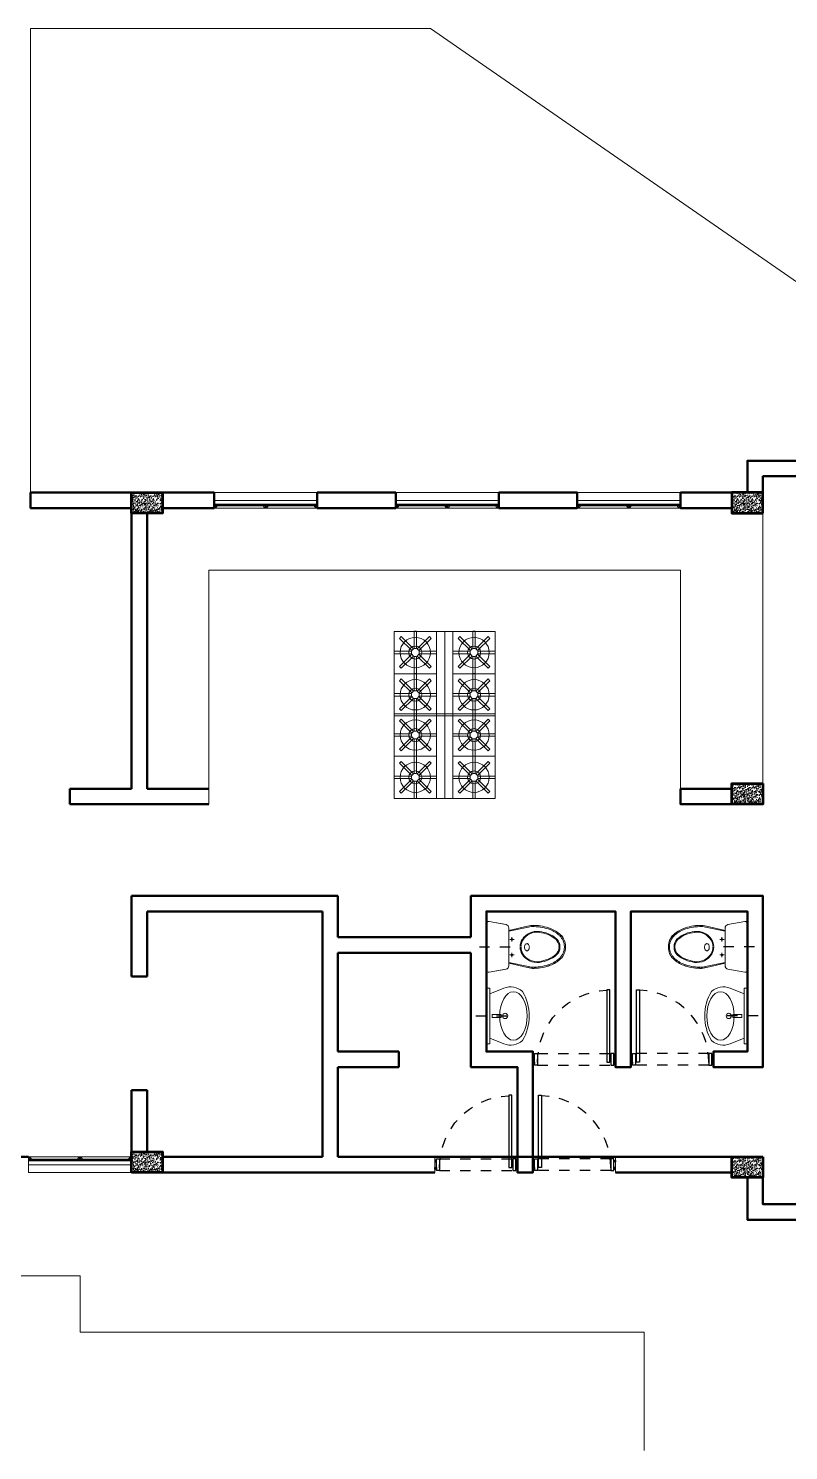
# Model space of a CAD drawing. Header units: millimetres. Extents: x 216 to 447, y 57 to 97.
# Drawn here: x 253.14 to 260.51, y 83.25 to 97.04 of the extents above; entities that cross this region are included whole.
import ezdxf

# ---------------------------------------------------------------- set-up
doc = ezdxf.new("R2010")
doc.units = ezdxf.units.MM
doc.header["$LTSCALE"] = 0.5
doc.linetypes.add('HIDDEN', pattern=[0.375, 0.25, -0.125])
doc.linetypes.add('HIDDEN2', pattern=[0.1875, 0.125, -0.0625])
for name, color, linetype, lineweight in [('A-COLS-ACHU', 47, 'Continuous', 0), ('A-ECON-COLS', 2, 'Continuous', 53), ('A-HID-APAR', 46, 'Continuous', 13), ('A-MUEB', 48, 'Continuous', 18), ('A-MUEB-FIJO', 44, 'Continuous', 15), ('A-MURO', 5, 'Continuous', 50), ('A-PLAN-ACHU1', 105, 'Continuous', 9), ('A-PLAN-ACHU2', 146, 'Continuous', 0), ('A-VENT', 1, 'Continuous', 15), ('GUIAS', 1, 'Continuous', 9)]:
    doc.layers.add(name, color=color, linetype=linetype, lineweight=lineweight)
for name, color, linetype in [('X-ACHU', 8, 'Continuous'), ('X-PROY', 8, 'HIDDEN2'), ('X-PUERTAS', 3, 'Continuous')]:
    doc.layers.add(name, color=color, linetype=linetype)

# ---------------------------------------------------------------- blocks, each defined once
blk = doc.blocks.new('ALN-177', base_point=(0.559, 0.54))
at = {"layer": 'A-PLAN-ACHU1'}
for p, q in [((0.534, 0.551), (0.532, 0.553)), ((0.534, 0.552), (0.532, 0.553)), ((0.536, 0.553), (0.534, 0.552)), ((0.536, 0.548), (0.536, 0.553)), ((0.534, 0.551), (0.532, 0.548)), ((0.534, 0.549), (0.532, 0.548)), ((0.536, 0.548), (0.534, 0.549))]:
    blk.add_line(p, q, dxfattribs=at)
at = {"layer": 'A-VENT'}
blk.add_lwpolyline([(0.556, 0.54), (0.559, 0.54), (0.559, 0.542), (0.538, 0.555), (0.536, 0.555), (0.534, 0.554), (0.534, 0.552), (0.536, 0.554), (0.536, 0.548), (0.534, 0.549), (0.534, 0.548), (0.536, 0.547), (0.536, 0.542), (0.533, 0.539), (0.529, 0.539), (0.529, 0.539), (0.53, 0.538), (0.534, 0.538), (0.538, 0.541), (0.538, 0.554), (0.556, 0.542), (0.554, 0.542), (0.554, 0.539, 1), (0.557, 0.539)], format="xyb", close=True, dxfattribs=at)
blk = doc.blocks.new('ALN-292')
at = {"layer": 'A-VENT'}
blk.add_lwpolyline([(0, 0.024), (0, 0), (0.004, 0), (0.004, 0.002), (0.001, 0.001), (0.001, 0.008), (0.004, 0.007), (0.004, 0.008), (0.001, 0.009), (0.001, 0.018), (0.007, 0.018), (0.007, 0.015), (0.01, 0.015), (0.009, 0.017), (0.008, 0.017), (0.008, 0.018), (0.036, 0.018), (0.036, 0.017), (0.036, 0.017), (0.035, 0.015), (0.038, 0.015), (0.038, 0.024), (0.038, 0.033), (0.035, 0.033), (0.036, 0.031), (0.036, 0.031), (0.036, 0.03), (0.008, 0.03), (0.008, 0.031), (0.009, 0.031), (0.01, 0.033), (0.007, 0.033), (0.007, 0.03), (0.001, 0.03), (0.001, 0.039), (0.004, 0.04), (0.004, 0.041), (0.001, 0.04), (0.001, 0.047), (0.004, 0.046), (0.004, 0.048), (0, 0.048)], close=True, dxfattribs=at)
for points in [[(0.009, 0.027, 0.352285), (0.006, 0.024, 0.352285), (0.009, 0.021), (0.009, 0.019), (0.001, 0.019), (0.001, 0.024), (0.001, 0.029), (0.009, 0.029)], [(0.008, 0.024, 1), (0.012, 0.024, 1)], [(0.027, 0.027, 0.352285), (0.025, 0.024, 0.352285), (0.027, 0.021), (0.027, 0.019), (0.011, 0.019), (0.011, 0.021, 0.352285), (0.013, 0.024, 0.352285), (0.011, 0.027), (0.011, 0.029), (0.027, 0.029)], [(0.026, 0.024, 1), (0.03, 0.024, 1)], [(0.029, 0.021, 0.352285), (0.031, 0.024, 0.352285), (0.029, 0.027), (0.029, 0.029), (0.036, 0.029), (0.036, 0.024), (0.036, 0.019), (0.029, 0.019)]]:
    blk.add_lwpolyline(points, format="xyb", close=True, dxfattribs=at)
blk = doc.blocks.new('V-1_PL_BLQ4')
blk.add_line((0, 0.075), (1, 0.075))
at = {"layer": 'A-PLAN-ACHU1'}
for points in [[(0.491, 0.118), (0.014, 0.118), (0.014, 0.124), (0.491, 0.124)], [(0.509, 0.118), (0.986, 0.118), (0.986, 0.124), (0.509, 0.124)]]:
    blk.add_lwpolyline(points, close=True, dxfattribs=at)
for points in [[(0.028, 0.114), (0.024, 0.114), (0.025, 0.116), (0.024, 0.118), (0.026, 0.116), (0.028, 0.118), (0.027, 0.116), (0.028, 0.114)], [(0.483, 0.114), (0.479, 0.114), (0.48, 0.116), (0.479, 0.118), (0.481, 0.116), (0.483, 0.118), (0.482, 0.116), (0.483, 0.114)], [(0.517, 0.114), (0.521, 0.114), (0.52, 0.116), (0.521, 0.118), (0.519, 0.116), (0.517, 0.118), (0.518, 0.116), (0.517, 0.114)], [(0.972, 0.114), (0.976, 0.114), (0.975, 0.116), (0.976, 0.118), (0.974, 0.116), (0.972, 0.118), (0.973, 0.116), (0.972, 0.114)]]:
    blk.add_lwpolyline(points, dxfattribs=at)
at = {"layer": 'A-PLAN-ACHU2'}
for points in [[(0.491, 0.121), (0.014, 0.121)], [(0.031, 0.129), (0.476, 0.129)], [(0.476, 0.116), (0.031, 0.116)], [(0.031, 0.112), (0.476, 0.112)], [(0.509, 0.121), (0.986, 0.121)], [(0.969, 0.129), (0.524, 0.129)], [(0.524, 0.116), (0.969, 0.116)], [(0.969, 0.112), (0.524, 0.112)]]:
    blk.add_lwpolyline(points, dxfattribs=at)
at = {"layer": 'A-VENT'}
blk.add_lwpolyline([(1, 0.15), (1, 0), (0, 0), (0, 0.15)], close=True, dxfattribs=at)
for points in [[(0.008, 0.121, 3.732051), (0.008, 0.123), (0.007, 0.124), (0.007, 0.126), (0.012, 0.126), (0.012, 0.137), (0.007, 0.137), (0.007, 0.138), (0.008, 0.139, 3.732051), (0.008, 0.141), (0.007, 0.142), (0.007, 0.144), (0.012, 0.144), (0.012, 0.149), (0.002, 0.149), (0.002, 0.146), (0, 0.148), (0, 0.15), (0.016, 0.15), (0.016, 0.147), (0.015, 0.148), (0.015, 0.149), (0.013, 0.149), (0.013, 0.114), (0.022, 0.114), (0.023, 0.116), (0.024, 0.116), (0.023, 0.114), (0.03, 0.114), (0.029, 0.116), (0.031, 0.116), (0.031, 0.112), (0, 0.112), (0, 0.114), (0.002, 0.116), (0.002, 0.114), (0.012, 0.114), (0.012, 0.119), (0.007, 0.119), (0.007, 0.12)], [(0.992, 0.121, -3.732051), (0.992, 0.123), (0.993, 0.124), (0.993, 0.126), (0.988, 0.126), (0.988, 0.137), (0.993, 0.137), (0.993, 0.138), (0.992, 0.139, -3.732051), (0.992, 0.141), (0.993, 0.142), (0.993, 0.144), (0.988, 0.144), (0.988, 0.149), (0.998, 0.149), (0.998, 0.146), (1, 0.148), (1, 0.15), (0.984, 0.15), (0.984, 0.147), (0.985, 0.148), (0.985, 0.149), (0.987, 0.149), (0.987, 0.114), (0.978, 0.114), (0.977, 0.116), (0.976, 0.116), (0.977, 0.114), (0.97, 0.114), (0.971, 0.116), (0.969, 0.116), (0.969, 0.112), (1, 0.112), (1, 0.114), (0.998, 0.116), (0.998, 0.114), (0.988, 0.114), (0.988, 0.119), (0.993, 0.119), (0.993, 0.12)]]:
    blk.add_lwpolyline(points, format="xyb", close=True, dxfattribs=at)
at = {"layer": 'A-VENT', "xscale": -1, "rotation": 270}
for p in [(0.016, 0.15), (0.509, 0.15)]:
    blk.add_blockref('ALN-177', p, dxfattribs=at)
at = {"layer": 'A-VENT'}
for name, p, rotation in [('ALN-177', (0.491, 0.15), 90), ('ALN-292', (0.524, 0.112), 90), ('ALN-177', (0.984, 0.15), 90.00000000000001)]:
    blk.add_blockref(name, p, dxfattribs=dict(at, rotation=rotation))
blk = doc.blocks.new('*U776')
at = {"color": 250, "linetype": 'HIDDEN', "ltscale": 0.2}
for p, q in [((0.99, 0), (0.06, 0)), ((0.99, -0.15), (0.06, -0.15))]:
    blk.add_line(p, q, dxfattribs=at)
for points in [[(0.11, -0.11), (0.07, -0.11), (0.07, 0.809), (0.11, 0.809)], [(0.02, 0), (0.06, 0), (0.06, -0.15), (0.02, -0.15)], [(1.03, 0), (0.99, 0), (0.99, -0.15), (1.03, -0.15)], [(0.02, -0.02), (0, -0.02), (0, -0.04), (0.02, -0.04)], [(0.02, -0.13), (0, -0.13), (0, -0.11), (0.02, -0.11)], [(1.03, -0.02), (1.05, -0.02), (1.05, -0.04), (1.03, -0.04)], [(1.03, -0.13), (1.05, -0.13), (1.05, -0.11), (1.03, -0.11)]]:
    blk.add_lwpolyline(points, close=True)
blk.add_arc((0.079, -0.108), 0.911, 359.4783, 87.8865, dxfattribs=at)
blk = doc.blocks.new('Baño03')
at = {"layer": 'X-ACHU', "extrusion": (0.008922, 4.96546e-08, 0.99996)}
h = blk.add_hatch(dxfattribs=at)
h.set_pattern_fill('ANGLE', color=256, scale=1.038037, angle=-179.9995)
h.set_pattern_definition([(180, (1.7, -1.1076), (6e-05, -7.251), [5.2732, -1.9775]), (270, (1.7, -1.1076), (7.251, 6e-05), [5.2732, -1.9775])])
edge = h.paths.add_edge_path()
edge.add_arc((1.188, -1.006), 0.3, -133.2841, -111.2563, ccw=False)
edge.add_arc((1.089, -1.111), 0.156, -179.9995, -133.2841, ccw=False)
edge.add_line((0.933, -1.111), (0.933, -1.104))
edge.add_arc((1.089, -1.104), 0.156, -226.715, -179.9995, ccw=False)
edge.add_arc((1.188, -1.209), 0.3, 111.2572, 133.285, ccw=False)
edge.add_arc((1.24, -1.344), 0.444, 90.4005, 111.2572, ccw=False)
edge.add_arc((1.237, -1.183), 0.284, 76.7031, 90.0005, ccw=False)
edge.add_line((1.302, -0.907), (1.483, -0.95))
edge.add_line((1.483, -0.95), (1.483, -0.925))
edge.add_arc((1.517, -0.925), 0.0336, -259.5304, -179.9995, ccw=False)
edge.add_line((1.51, -0.892), (1.674, -0.862))
edge.add_arc((1.678, -0.883), 0.0217, 0.0005, 100.4696, ccw=False)
edge.add_line((1.7, -0.883), (1.7, -1.332))
edge.add_arc((1.678, -1.332), 0.0217, -100.4687, 0.0005, ccw=False)
edge.add_line((1.674, -1.354), (1.51, -1.323))
edge.add_arc((1.517, -1.29), 0.0336, -179.9995, -100.4687, ccw=False)
edge.add_line((1.483, -1.29), (1.483, -1.265))
edge.add_line((1.483, -1.265), (1.302, -1.308))
edge.add_arc((1.237, -1.032), 0.284, -89.9995, -76.7021, ccw=False)
edge.add_arc((1.24, -0.871), 0.444, -111.2563, -90.3996, ccw=False)
at = {"extrusion": (0.008922, 4.96546e-08, 0.99996)}
for p, q in [((1.292, -0.917, 0.002), (1.483, -0.956, 0)), ((1.483, -0.95, 0), (1.302, -0.907, 0.002)), ((1.483, -1.29, 0), (1.483, -0.925, 0)), ((1.511, -0.892, 0), (1.674, -0.862, -0.001)), ((1.7, -1.332, -0.002), (1.7, -0.883, -0.002)), ((1.432, -1.035, 0.001), (1.474, -1.035, 0)), ((1.453, -1.014, 0.001), (1.453, -1.056, 0.001)), ((1.432, -1.186, 0.001), (1.474, -1.186, 0)), ((1.453, -1.165, 0.001), (1.453, -1.207, 0.001)), ((1.292, -1.299, 0.002), (1.483, -1.259, 0)), ((1.483, -1.265, 0), (1.302, -1.308, 0.002)), ((1.511, -1.323, 0), (1.674, -1.354, -0.001))]:
    blk.add_line(p, q, dxfattribs=at)
at = {"extrusion": (0.008922, 4.96546e-08, 0.99996), "elevation": 0.014}
for points in [[(1.079, -1.286, -0.096411), (0.982, -1.224, -0.206705), (0.933, -1.111), (0.933, -1.104, -0.206705), (0.982, -0.991, -0.096411), (1.079, -0.93, -0.091257), (1.237, -0.899, -0.058086), (1.302, -0.907), (1.483, -0.95), (1.483, -0.925, -0.361654), (1.51, -0.892), (1.674, -0.862, -0.468802), (1.7, -0.883), (1.7, -1.332, -0.468802), (1.674, -1.354), (1.51, -1.323, -0.361654), (1.483, -1.29), (1.483, -1.265), (1.302, -1.308, -0.058086), (1.237, -1.316, -0.091257)], [(1.33, -1.111, 0.066901), (1.329, -1.097, 0.079364), (1.324, -1.086, 0.107144), (1.315, -1.078, 0.140884), (1.307, -1.076, 0.140884), (1.299, -1.078, 0.107144), (1.291, -1.086, 0.079364), (1.286, -1.097, 0.066901), (1.284, -1.111, 0.066901), (1.286, -1.125, 0.079364), (1.291, -1.136, 0.107144), (1.299, -1.144, 0.140884), (1.307, -1.146, 0.140884), (1.315, -1.144, 0.107144), (1.324, -1.136, 0.079364), (1.329, -1.125, 0.066901)], [(1.299, -1.144, -0.107144), (1.291, -1.136, -0.079364), (1.286, -1.125, -0.066901), (1.284, -1.111, -0.066901), (1.286, -1.097, -0.079364), (1.291, -1.086, -0.107144), (1.299, -1.078, -0.140884), (1.307, -1.076, -0.140884), (1.315, -1.078, -0.107144), (1.324, -1.086, -0.079364), (1.329, -1.097, -0.066901), (1.33, -1.111, -0.066901), (1.329, -1.125, -0.079364), (1.324, -1.136, -0.107144), (1.315, -1.144, -0.140884), (1.307, -1.146, -0.140884)], [(1.445, -1.035, -1), (1.46, -1.035, -1)], [(1.445, -1.186, -1), (1.46, -1.186, -1)]]:
    blk.add_lwpolyline(points, format="xyb", close=True, dxfattribs=at)
for points in [[(0.933, -1.111), (0.933, -1.104)], [(0.945, -1.111), (0.945, -1.104)], [(0.988, -1.111), (0.988, -1.104)], [(0.997, -1.111), (0.997, -1.104)]]:
    blk.add_lwpolyline(points, dxfattribs=at)
at = {"elevation": -0.002}
blk.add_lwpolyline([(1.667, -1.562), (1.667, -1.993), (1.531, -2.046, -0.303937), (1.351, -2.014, -0.146239), (1.287, -1.777, -0.146239), (1.351, -1.541, -0.303937), (1.531, -1.509)], format="xyb", close=True, dxfattribs=at)
for points in [[(1.7, -2.048), (1.7, -1.507), (1.667, -1.507), (1.667, -2.048)], [(1.645, -1.792), (1.645, -1.762), (1.559, -1.762), (1.559, -1.792)]]:
    blk.add_lwpolyline(points, close=True, dxfattribs=at)
at = {"extrusion": (0.008922, 4.96546e-08, 0.99996)}
for centre in [(1.453, -1.035, 0.014), (1.453, -1.186, 0.014)]:
    blk.add_circle(centre, 0.0077, dxfattribs=at)
blk.add_circle((1.519, -1.777, -0.002), 0.0254)
for centre, radius, start, end in [((1.188, -1.209, 0.014), 0.3, 111.2572, 133.285), ((1.188, -1.209, 0.014), 0.289, 111.2572, 133.285), ((1.24, -1.344, 0.014), 0.444, 90.4005, 111.2572), ((1.24, -1.344, 0.014), 0.433, 90.4111, 111.2572), ((1.24, -1.344, 0.014), 0.39, 97.8364, 111.2572), ((1.21, -1.125, 0.014), 0.168, 31.0321, 97.8364), ((1.21, -1.125, 0.014), 0.16, 31.0321, 97.8364), ((1.237, -1.183, 0.014), 0.284, 76.7031, 90.0005), ((1.237, -1.183, 0.014), 0.273, 78.296, 90.0005), ((1.517, -0.925, 0.014), 0.0336, 100.4696, 180.0005), ((1.678, -0.883, 0.014), 0.0217, 0.0005, 100.4696), ((1.089, -1.104, 0.014), 0.156, 133.285, 180.0005), ((1.089, -1.104, 0.014), 0.144, 133.285, 180.0005), ((1.089, -1.104, 0.014), 0.101, 133.285, 180.0005), ((1.089, -1.104, 0.014), 0.0924, 133.285, 180.0005), ((1.188, -1.209, 0.014), 0.245, 111.2572, 133.285), ((1.188, -1.209, 0.014), 0.237, 111.2572, 133.285), ((1.24, -1.344, 0.014), 0.381, 97.8364, 111.2572), ((1.244, -1.104, 0.014), 0.12, 0.0005, 31.0325), ((1.244, -1.104, 0.014), 0.129, 0.0005, 31.0325), ((1.089, -1.111, 0.014), 0.156, 180.0005, 226.7159), ((1.089, -1.111, 0.014), 0.144, 180.0005, 226.7159), ((1.188, -1.006, 0.014), 0.3, 226.7159, 248.7437), ((1.089, -1.111, 0.014), 0.101, 180.0005, 226.7159), ((1.188, -1.006, 0.014), 0.289, 226.7159, 248.7437), ((1.089, -1.111, 0.014), 0.0924, 180.0005, 226.7159), ((1.188, -1.006, 0.014), 0.245, 226.7159, 248.7437), ((1.188, -1.006, 0.014), 0.237, 226.7159, 248.7437), ((1.24, -0.871, 0.014), 0.39, 248.7437, 262.1645), ((1.24, -0.871, 0.014), 0.381, 248.7437, 262.1645), ((1.21, -1.091, 0.014), 0.168, 262.1645, 328.9688), ((1.21, -1.091, 0.014), 0.16, 262.1645, 328.9688), ((1.244, -1.111, 0.014), 0.12, 328.9685, 0.0005), ((1.244, -1.111, 0.014), 0.129, 328.9685, 0.0005), ((1.24, -0.871, 0.014), 0.444, 248.7437, 269.6004), ((1.24, -0.871, 0.014), 0.433, 248.7437, 269.5898), ((1.237, -1.032, 0.014), 0.273, 270.0005, 281.7049), ((1.237, -1.032, 0.014), 0.284, 270.0005, 283.2979), ((1.517, -1.29, 0.014), 0.0336, 180.0005, 259.5313), ((1.678, -1.332, 0.014), 0.0217, 259.5313, 0.0005)]:
    blk.add_arc(centre, radius, start, end, dxfattribs=at)
at = {"extrusion": (0, 0, -1)}
blk.add_ellipse((1.439, -1.777, -0.002), major_axis=(0, -0.235), ratio=0.566085, dxfattribs=at)
at = {"layer": 'X-PROY', "ltscale": 0.1, "extrusion": (0.008922, 4.96546e-08, 0.99996)}
blk.add_line((1.769, -1.108, -0.002), (1.435, -1.108, 0.001), dxfattribs=at)
at = {"layer": 'X-PROY', "elevation": -0.002}
blk.add_lwpolyline([(1.803, -1.777), (1.417, -1.777)], dxfattribs=at)
blk = doc.blocks.new('*U790')
blk.add_lwpolyline([(-0.012, 0.084), (-0.012, -0.084), (0.012, -0.084), (0.012, 0.084)], close=True)
blk = doc.blocks.new('*U791')
at = {"color": 0, "linetype": 'ByBlock', "lineweight": -2, "transparency": 16777216}
for p, rotation in [((-53.455, -172.865), 44.99999999999804), ((-53.284, -172.865), 314.9999999999862), ((-53.491, -172.951), 89.99999999999608), ((-53.455, -173.036), 134.9999999999941), ((-53.369, -173.072), 180), ((-53.284, -173.036), 224.9999999999902), ((-53.248, -172.951), 269.9999999999882)]:
    blk.add_blockref('*U790', p, dxfattribs=dict(at, rotation=rotation))
blk.add_blockref('*U790', (-53.369, -172.83), dxfattribs=at)
blk = doc.blocks.new('*U792')
blk.add_lwpolyline([(-0.012, 0.084), (-0.012, -0.084), (0.012, -0.084), (0.012, 0.084)], close=True)
blk = doc.blocks.new('*U793')
at = {"color": 0, "linetype": 'ByBlock', "lineweight": -2, "transparency": 16777216}
for p, rotation in [((-53.455, -172.865), 44.99999999999804), ((-53.284, -172.865), 314.9999999999862), ((-53.491, -172.951), 89.99999999999608), ((-53.455, -173.036), 134.9999999999941), ((-53.369, -173.072), 180), ((-53.284, -173.036), 224.9999999999902), ((-53.248, -172.951), 269.9999999999882)]:
    blk.add_blockref('*U792', p, dxfattribs=dict(at, rotation=rotation))
blk.add_blockref('*U792', (-53.369, -172.83), dxfattribs=at)
blk = doc.blocks.new('Fogones01')
blk.add_line((0.395, 0), (-0.405, 0))
for points in [[(-0.41, -0.08), (-0.41, 0), (0.41, 0), (0.41, -0.08)], [(-0.41, -0.08), (0, -0.08), (0, -0.49), (-0.41, -0.49)], [(0, -0.08), (0.41, -0.08), (0.41, -0.49), (0, -0.49)]]:
    blk.add_lwpolyline(points, close=True)
for centre, radius in [((-0.205, -0.285), 0.147), ((-0.205, -0.285), 0.063), ((0.205, -0.285), 0.147), ((0.205, -0.285), 0.063)]:
    blk.add_circle(centre, radius)
for name, p in [('*U791', (53.164, 172.666)), ('*U793', (53.574, 172.666))]:
    blk.add_blockref(name, p)

msp = doc.modelspace()

# ---------------------------------------------------------------- hatches: boundary and pattern name
at = {"layer": 'A-COLS-ACHU'}
h = msp.add_hatch(dxfattribs=at)
h.set_pattern_fill('CONCRETE', color=256, scale=0.1, angle=135, style=0, pattern_type=2)
h.set_pattern_definition([(180, (267.55323, 90.87954), (-0.070711, -0.070711), [0.014142, -0.028285, 0.007071, -0.042426, 0.014142, -0.03535536]), (270, (267.503734, 90.921965), (0.070711, -0.070711), [0.0141421, -0.021213, 0.007071, -0.035355, 0.0141421, -0.04949816]), (198.43495, (267.574445, 90.87954), (-0.07071068, -0.07071068), [0.01118, -0.04472, 0.01118, -0.0447234]), (251.56505, (267.574445, 90.87954), (-0.07071068, -0.07071068), [0.01118, -0.04472, 0.01118, -0.0447234]), (135, (267.56737, 90.87247), (-0.0707107, -0.0707107), [0.005, -0.04, 0.01, -0.04, 0.005]), (135, (267.55677, 90.86186), (-0.0707107, -0.0707107), [-0.015, 0.01, -0.04, 0, -0.035, 0]), (135, (267.55323, 90.85833), (-0.0707107, -0.0707107), [-0.04, 0, -0.03, 0.01, -0.02, 0]), (135, (267.54263, 90.84772), (-0.0707107, -0.0707107), [-0.02, 0, -0.025, 0.01, -0.045, 0]), (135, (267.53202, 90.83711), (-0.0707107, -0.0707107), [-0.02, 0.01, -0.04, 0.01, -0.02, 0]), (135, (267.51434, 90.81943), (-0.0707107, -0.0707107), [-0.015, 0.01, -0.02, 0, -0.055, 0]), (135, (267.51081, 90.8159), (-0.0707107, -0.0707107), [-0.02, 0, -0.06, 0.01, -0.01, 0]), (225, (267.55677, 90.86893), (0.0707107, -0.0707107), [-0.03, 0, -0.03, 0, -0.04, 0]), (225, (267.56384, 90.89014), (0.0707107, -0.0707107), [-0.015, 0.01, -0.04, 0, -0.035, 0]), (225, (267.55677, 90.89722), (0.0707107, -0.0707107), [-0.04, 0, -0.035, 0.01, -0.015, 0]), (225, (267.51788, 90.93611), (0.0707107, -0.0707107), [-0.02, 0.01, -0.05, 0.01, -0.01, 0]), (225, (267.5603, 90.87954), (0.0707107, -0.0707107), [-0.03, 0, -0.035, 0, -0.035, 0]), (225, (267.55323, 90.88661), (0.0707107, -0.0707107), [-0.025, 0, -0.055, 0, -0.02, 0]), (225, (267.54263, 90.89014), (0.0707107, -0.0707107), [-0.05, 0, -0.015, 0, -0.035, 0]), (225, (267.54616, 90.90075), (0.0707107, -0.0707107), [-0.045, 0, -0.02, 0, -0.025, 0]), (225, (267.52848, 90.89722), (0.0707107, -0.0707107), [-0.04, 0, -0.015, 0, -0.04, 0]), (225, (267.52141, 90.89722), (0.0707107, -0.0707107), [-0.045, 0, -0.02, 0, -0.035, 0]), (225, (267.53555, 90.91843), (0.0707107, -0.0707107), [-0.06, 0, -0.025, 0, -0.015, 0]), (225, (267.52141, 90.91136), (0.0707107, -0.0707107), [-0.02, 0, -0.04, 0, -0.04, 0]), (225, (267.52141, 90.91843), (0.0707107, -0.0707107), [-0.045, 0, -0.025, 0, -0.03, 0]), (225, (267.52141, 90.9255), (0.0707107, -0.0707107), [-0.04, 0, -0.03, 0, -0.03, 0]), (225, (267.51081, 90.92904), (0.0707107, -0.0707107), [-0.03, 0, -0.03, 0, -0.04, 0]), (225, (267.5002, 90.93257), (0.0707107, -0.0707107), [-0.04, 0, -0.02, 0, -0.04, 0]), (225, (267.49313, 90.93257), (0.0707107, -0.0707107), [-0.015, 0, -0.06, 0, -0.025, 0])])
h.paths.add_polyline_path([(254.139, 92.336), (254.139, 92.536), (254.439, 92.536), (254.439, 92.336)])
h = msp.add_hatch(dxfattribs=at)
h.set_pattern_fill('CONCRETE', color=256, scale=0.1, angle=135, style=0, pattern_type=2)
h.set_pattern_definition([(180, (267.70323, 90.87954), (-0.070711, -0.070711), [0.014142, -0.028285, 0.007071, -0.042426, 0.014142, -0.03535536]), (270, (267.653734, 90.921965), (0.070711, -0.070711), [0.0141421, -0.021213, 0.007071, -0.035355, 0.0141421, -0.04949816]), (198.43495, (267.724445, 90.87954), (-0.07071068, -0.07071068), [0.01118, -0.04472, 0.01118, -0.0447234]), (251.56505, (267.724445, 90.87954), (-0.07071068, -0.07071068), [0.01118, -0.04472, 0.01118, -0.0447234]), (135, (267.71737, 90.87247), (-0.0707107, -0.0707107), [0.005, -0.04, 0.01, -0.04, 0.005]), (135, (267.70677, 90.86186), (-0.0707107, -0.0707107), [-0.015, 0.01, -0.04, 0, -0.035, 0]), (135, (267.70323, 90.85833), (-0.0707107, -0.0707107), [-0.04, 0, -0.03, 0.01, -0.02, 0]), (135, (267.69263, 90.84772), (-0.0707107, -0.0707107), [-0.02, 0, -0.025, 0.01, -0.045, 0]), (135, (267.68202, 90.83711), (-0.0707107, -0.0707107), [-0.02, 0.01, -0.04, 0.01, -0.02, 0]), (135, (267.66434, 90.81943), (-0.0707107, -0.0707107), [-0.015, 0.01, -0.02, 0, -0.055, 0]), (135, (267.66081, 90.8159), (-0.0707107, -0.0707107), [-0.02, 0, -0.06, 0.01, -0.01, 0]), (225, (267.70677, 90.86893), (0.0707107, -0.0707107), [-0.03, 0, -0.03, 0, -0.04, 0]), (225, (267.71384, 90.89014), (0.0707107, -0.0707107), [-0.015, 0.01, -0.04, 0, -0.035, 0]), (225, (267.70677, 90.89722), (0.0707107, -0.0707107), [-0.04, 0, -0.035, 0.01, -0.015, 0]), (225, (267.66788, 90.93611), (0.0707107, -0.0707107), [-0.02, 0.01, -0.05, 0.01, -0.01, 0]), (225, (267.7103, 90.87954), (0.0707107, -0.0707107), [-0.03, 0, -0.035, 0, -0.035, 0]), (225, (267.70323, 90.88661), (0.0707107, -0.0707107), [-0.025, 0, -0.055, 0, -0.02, 0]), (225, (267.69263, 90.89014), (0.0707107, -0.0707107), [-0.05, 0, -0.015, 0, -0.035, 0]), (225, (267.69616, 90.90075), (0.0707107, -0.0707107), [-0.045, 0, -0.02, 0, -0.025, 0]), (225, (267.67848, 90.89722), (0.0707107, -0.0707107), [-0.04, 0, -0.015, 0, -0.04, 0]), (225, (267.67141, 90.89722), (0.0707107, -0.0707107), [-0.045, 0, -0.02, 0, -0.035, 0]), (225, (267.68555, 90.91843), (0.0707107, -0.0707107), [-0.06, 0, -0.025, 0, -0.015, 0]), (225, (267.67141, 90.91136), (0.0707107, -0.0707107), [-0.02, 0, -0.04, 0, -0.04, 0]), (225, (267.67141, 90.91843), (0.0707107, -0.0707107), [-0.045, 0, -0.025, 0, -0.03, 0]), (225, (267.67141, 90.9255), (0.0707107, -0.0707107), [-0.04, 0, -0.03, 0, -0.03, 0]), (225, (267.66081, 90.92904), (0.0707107, -0.0707107), [-0.03, 0, -0.03, 0, -0.04, 0]), (225, (267.6502, 90.93257), (0.0707107, -0.0707107), [-0.04, 0, -0.02, 0, -0.04, 0]), (225, (267.64313, 90.93257), (0.0707107, -0.0707107), [-0.015, 0, -0.06, 0, -0.025, 0])])
h.paths.add_polyline_path([(260.259, 92.336), (260.259, 92.536), (259.959, 92.536), (259.959, 92.336)])
h = msp.add_hatch(dxfattribs=at)
h.set_pattern_fill('CONCRETE', color=256, scale=0.1, angle=135, style=0, pattern_type=2)
h.set_pattern_definition([(180, (267.70323, 94.416516), (-0.070711, -0.070711), [0.014142, -0.028285, 0.007071, -0.042426, 0.014142, -0.03535536]), (270, (267.653734, 94.45894), (0.070711, -0.070711), [0.0141421, -0.021213, 0.007071, -0.035355, 0.0141421, -0.04949816]), (198.43495, (267.724445, 94.416516), (-0.07071068, -0.07071068), [0.01118, -0.04472, 0.01118, -0.0447234]), (251.56505, (267.724445, 94.416516), (-0.07071068, -0.07071068), [0.01118, -0.04472, 0.01118, -0.0447234]), (135, (267.71737, 94.40944), (-0.0707107, -0.0707107), [0.005, -0.04, 0.01, -0.04, 0.005]), (135, (267.70677, 94.39884), (-0.0707107, -0.0707107), [-0.015, 0.01, -0.04, 0, -0.035, 0]), (135, (267.70323, 94.3953), (-0.0707107, -0.0707107), [-0.04, 0, -0.03, 0.01, -0.02, 0]), (135, (267.69263, 94.3847), (-0.0707107, -0.0707107), [-0.02, 0, -0.025, 0.01, -0.045, 0]), (135, (267.68202, 94.37409), (-0.0707107, -0.0707107), [-0.02, 0.01, -0.04, 0.01, -0.02, 0]), (135, (267.66434, 94.35641), (-0.0707107, -0.0707107), [-0.015, 0.01, -0.02, 0, -0.055, 0]), (135, (267.66081, 94.35288), (-0.0707107, -0.0707107), [-0.02, 0, -0.06, 0.01, -0.01, 0]), (225, (267.70677, 94.40591), (0.0707107, -0.0707107), [-0.03, 0, -0.03, 0, -0.04, 0]), (225, (267.71384, 94.42712), (0.0707107, -0.0707107), [-0.015, 0.01, -0.04, 0, -0.035, 0]), (225, (267.70677, 94.43419), (0.0707107, -0.0707107), [-0.04, 0, -0.035, 0.01, -0.015, 0]), (225, (267.66788, 94.47308), (0.0707107, -0.0707107), [-0.02, 0.01, -0.05, 0.01, -0.01, 0]), (225, (267.7103, 94.41652), (0.0707107, -0.0707107), [-0.03, 0, -0.035, 0, -0.035, 0]), (225, (267.70323, 94.42359), (0.0707107, -0.0707107), [-0.025, 0, -0.055, 0, -0.02, 0]), (225, (267.69263, 94.42712), (0.0707107, -0.0707107), [-0.05, 0, -0.015, 0, -0.035, 0]), (225, (267.69616, 94.43773), (0.0707107, -0.0707107), [-0.045, 0, -0.02, 0, -0.025, 0]), (225, (267.67848, 94.43419), (0.0707107, -0.0707107), [-0.04, 0, -0.015, 0, -0.04, 0]), (225, (267.67141, 94.43419), (0.0707107, -0.0707107), [-0.045, 0, -0.02, 0, -0.035, 0]), (225, (267.68555, 94.45541), (0.0707107, -0.0707107), [-0.06, 0, -0.025, 0, -0.015, 0]), (225, (267.67141, 94.44834), (0.0707107, -0.0707107), [-0.02, 0, -0.04, 0, -0.04, 0]), (225, (267.67141, 94.45541), (0.0707107, -0.0707107), [-0.045, 0, -0.025, 0, -0.03, 0]), (225, (267.67141, 94.46248), (0.0707107, -0.0707107), [-0.04, 0, -0.03, 0, -0.03, 0]), (225, (267.66081, 94.46601), (0.0707107, -0.0707107), [-0.03, 0, -0.03, 0, -0.04, 0]), (225, (267.6502, 94.46955), (0.0707107, -0.0707107), [-0.04, 0, -0.02, 0, -0.04, 0]), (225, (267.64313, 94.46955), (0.0707107, -0.0707107), [-0.015, 0, -0.06, 0, -0.025, 0])])
h.paths.add_polyline_path([(260.259, 89.716), (260.259, 89.516), (259.959, 89.516), (259.959, 89.716)])
h = msp.add_hatch(dxfattribs=at)
h.set_pattern_fill('CONCRETE', color=256, scale=0.1, angle=135, style=0, pattern_type=2)
h.set_pattern_definition([(180, (267.55323, 84.489045), (-0.070711, -0.070711), [0.014142, -0.028285, 0.007071, -0.042426, 0.014142, -0.03535536]), (270, (267.503734, 84.53147), (0.070711, -0.070711), [0.0141421, -0.021213, 0.007071, -0.035355, 0.0141421, -0.04949816]), (198.43495, (267.574445, 84.489045), (-0.07071068, -0.07071068), [0.01118, -0.04472, 0.01118, -0.0447234]), (251.56505, (267.574445, 84.489045), (-0.07071068, -0.07071068), [0.01118, -0.04472, 0.01118, -0.0447234]), (135, (267.56737, 84.48197), (-0.0707107, -0.0707107), [0.005, -0.04, 0.01, -0.04, 0.005]), (135, (267.55677, 84.47137), (-0.0707107, -0.0707107), [-0.015, 0.01, -0.04, 0, -0.035, 0]), (135, (267.55323, 84.46783), (-0.0707107, -0.0707107), [-0.04, 0, -0.03, 0.01, -0.02, 0]), (135, (267.54263, 84.45723), (-0.0707107, -0.0707107), [-0.02, 0, -0.025, 0.01, -0.045, 0]), (135, (267.53202, 84.44662), (-0.0707107, -0.0707107), [-0.02, 0.01, -0.04, 0.01, -0.02, 0]), (135, (267.51434, 84.42894), (-0.0707107, -0.0707107), [-0.015, 0.01, -0.02, 0, -0.055, 0]), (135, (267.51081, 84.42541), (-0.0707107, -0.0707107), [-0.02, 0, -0.06, 0.01, -0.01, 0]), (225, (267.55677, 84.47844), (0.0707107, -0.0707107), [-0.03, 0, -0.03, 0, -0.04, 0]), (225, (267.56384, 84.49965), (0.0707107, -0.0707107), [-0.015, 0.01, -0.04, 0, -0.035, 0]), (225, (267.55677, 84.50672), (0.0707107, -0.0707107), [-0.04, 0, -0.035, 0.01, -0.015, 0]), (225, (267.51788, 84.54561), (0.0707107, -0.0707107), [-0.02, 0.01, -0.05, 0.01, -0.01, 0]), (225, (267.5603, 84.48904), (0.0707107, -0.0707107), [-0.03, 0, -0.035, 0, -0.035, 0]), (225, (267.55323, 84.49612), (0.0707107, -0.0707107), [-0.025, 0, -0.055, 0, -0.02, 0]), (225, (267.54263, 84.49965), (0.0707107, -0.0707107), [-0.05, 0, -0.015, 0, -0.035, 0]), (225, (267.54616, 84.51026), (0.0707107, -0.0707107), [-0.045, 0, -0.02, 0, -0.025, 0]), (225, (267.52848, 84.50672), (0.0707107, -0.0707107), [-0.04, 0, -0.015, 0, -0.04, 0]), (225, (267.52141, 84.50672), (0.0707107, -0.0707107), [-0.045, 0, -0.02, 0, -0.035, 0]), (225, (267.53555, 84.52794), (0.0707107, -0.0707107), [-0.06, 0, -0.025, 0, -0.015, 0]), (225, (267.52141, 84.52086), (0.0707107, -0.0707107), [-0.02, 0, -0.04, 0, -0.04, 0]), (225, (267.52141, 84.52794), (0.0707107, -0.0707107), [-0.045, 0, -0.025, 0, -0.03, 0]), (225, (267.52141, 84.53501), (0.0707107, -0.0707107), [-0.04, 0, -0.03, 0, -0.03, 0]), (225, (267.51081, 84.53854), (0.0707107, -0.0707107), [-0.03, 0, -0.03, 0, -0.04, 0]), (225, (267.5002, 84.54208), (0.0707107, -0.0707107), [-0.04, 0, -0.02, 0, -0.04, 0]), (225, (267.49313, 84.54208), (0.0707107, -0.0707107), [-0.015, 0, -0.06, 0, -0.025, 0])])
h.paths.add_polyline_path([(254.139, 85.945), (254.139, 86.145), (254.439, 86.145), (254.439, 85.945)])
h = msp.add_hatch(dxfattribs=at)
h.set_pattern_fill('CONCRETE', color=256, scale=0.1, angle=135, style=0, pattern_type=2)
h.set_pattern_definition([(180, (267.70323, 90.796516), (-0.070711, -0.070711), [0.014142, -0.028285, 0.007071, -0.042426, 0.014142, -0.03535536]), (270, (267.653734, 90.83894), (0.070711, -0.070711), [0.0141421, -0.021213, 0.007071, -0.035355, 0.0141421, -0.04949816]), (198.43495, (267.724445, 90.796516), (-0.07071068, -0.07071068), [0.01118, -0.04472, 0.01118, -0.0447234]), (251.56505, (267.724445, 90.796516), (-0.07071068, -0.07071068), [0.01118, -0.04472, 0.01118, -0.0447234]), (135, (267.71737, 90.78945), (-0.0707107, -0.0707107), [0.005, -0.04, 0.01, -0.04, 0.005]), (135, (267.70677, 90.77884), (-0.0707107, -0.0707107), [-0.015, 0.01, -0.04, 0, -0.035, 0]), (135, (267.70323, 90.7753), (-0.0707107, -0.0707107), [-0.04, 0, -0.03, 0.01, -0.02, 0]), (135, (267.69263, 90.7647), (-0.0707107, -0.0707107), [-0.02, 0, -0.025, 0.01, -0.045, 0]), (135, (267.68202, 90.75409), (-0.0707107, -0.0707107), [-0.02, 0.01, -0.04, 0.01, -0.02, 0]), (135, (267.66434, 90.73641), (-0.0707107, -0.0707107), [-0.015, 0.01, -0.02, 0, -0.055, 0]), (135, (267.66081, 90.73288), (-0.0707107, -0.0707107), [-0.02, 0, -0.06, 0.01, -0.01, 0]), (225, (267.70677, 90.78591), (0.0707107, -0.0707107), [-0.03, 0, -0.03, 0, -0.04, 0]), (225, (267.71384, 90.80712), (0.0707107, -0.0707107), [-0.015, 0.01, -0.04, 0, -0.035, 0]), (225, (267.70677, 90.81419), (0.0707107, -0.0707107), [-0.04, 0, -0.035, 0.01, -0.015, 0]), (225, (267.66788, 90.85308), (0.0707107, -0.0707107), [-0.02, 0.01, -0.05, 0.01, -0.01, 0]), (225, (267.7103, 90.79652), (0.0707107, -0.0707107), [-0.03, 0, -0.035, 0, -0.035, 0]), (225, (267.70323, 90.80359), (0.0707107, -0.0707107), [-0.025, 0, -0.055, 0, -0.02, 0]), (225, (267.69263, 90.80712), (0.0707107, -0.0707107), [-0.05, 0, -0.015, 0, -0.035, 0]), (225, (267.69616, 90.81773), (0.0707107, -0.0707107), [-0.045, 0, -0.02, 0, -0.025, 0]), (225, (267.67848, 90.81419), (0.0707107, -0.0707107), [-0.04, 0, -0.015, 0, -0.04, 0]), (225, (267.67141, 90.81419), (0.0707107, -0.0707107), [-0.045, 0, -0.02, 0, -0.035, 0]), (225, (267.68555, 90.83541), (0.0707107, -0.0707107), [-0.06, 0, -0.025, 0, -0.015, 0]), (225, (267.67141, 90.82834), (0.0707107, -0.0707107), [-0.02, 0, -0.04, 0, -0.04, 0]), (225, (267.67141, 90.83541), (0.0707107, -0.0707107), [-0.045, 0, -0.025, 0, -0.03, 0]), (225, (267.67141, 90.84248), (0.0707107, -0.0707107), [-0.04, 0, -0.03, 0, -0.03, 0]), (225, (267.66081, 90.84601), (0.0707107, -0.0707107), [-0.03, 0, -0.03, 0, -0.04, 0]), (225, (267.6502, 90.84955), (0.0707107, -0.0707107), [-0.04, 0, -0.02, 0, -0.04, 0]), (225, (267.64313, 90.84955), (0.0707107, -0.0707107), [-0.015, 0, -0.06, 0, -0.025, 0])])
h.paths.add_polyline_path([(260.259, 86.096), (260.259, 85.896), (259.959, 85.896), (259.959, 86.096)])

# ---------------------------------------------------------------- linework, layer by layer
at = {"layer": 'A-ECON-COLS'}
for points in [[(254.139, 92.336), (254.139, 92.536), (254.439, 92.536), (254.439, 92.336)], [(260.259, 92.336), (260.259, 92.536), (259.959, 92.536), (259.959, 92.336)], [(260.259, 89.716), (260.259, 89.516), (259.959, 89.516), (259.959, 89.716)], [(254.139, 85.945), (254.139, 86.145), (254.439, 86.145), (254.439, 85.945)], [(260.259, 86.096), (260.259, 85.896), (259.959, 85.896), (259.959, 86.096)]]:
    msp.add_lwpolyline(points, close=True, dxfattribs=at)
at = {"layer": 'A-MUEB-FIJO'}
for p, q in [((260.259, 89.716), (260.259, 92.336)), ((254.889, 89.516), (254.889, 91.786)), ((259.459, 91.786), (254.889, 91.786)), ((259.459, 89.516), (259.459, 91.786))]:
    msp.add_line(p, q, dxfattribs=at)
at = {"layer": 'A-MURO'}
for p, q in [((254.139, 89.666), (254.139, 92.336)), ((254.289, 89.666), (254.289, 92.336)), ((253.539, 89.516), (253.539, 89.666)), ((254.139, 89.666), (253.539, 89.666)), ((254.889, 89.666), (254.289, 89.666)), ((254.889, 89.516), (253.539, 89.516)), ((256.139, 88.626), (254.139, 88.626)), ((254.139, 88.626), (254.139, 87.845)), ((256.139, 88.626), (254.139, 88.626)), ((256.139, 88.626), (256.139, 88.226)), ((255.989, 88.476), (254.289, 88.476)), ((254.289, 88.476), (254.289, 87.845)), ((255.989, 88.476), (255.989, 86.096)), ((257.429, 88.226), (256.139, 88.226)), ((257.429, 88.076), (256.139, 88.076)), ((256.139, 88.076), (256.139, 87.118)), ((254.289, 87.845), (254.139, 87.845)), ((256.139, 87.118), (256.729, 87.118)), ((256.729, 87.118), (256.729, 86.968)), ((256.139, 86.968), (256.729, 86.968)), ((256.139, 86.968), (256.139, 86.096)), ((254.289, 86.745), (254.139, 86.745)), ((254.139, 86.745), (254.139, 85.946)), ((254.289, 86.745), (254.289, 86.145)), ((253.139, 86.096), (252.259, 86.096)), ((255.989, 86.096), (254.439, 86.096)), ((259.959, 86.096), (256.139, 86.096)), ((259.959, 86.096), (258.829, 86.096)), ((257.079, 85.946), (254.139, 85.946)), ((259.959, 85.946), (258.829, 85.946))]:
    msp.add_line(p, q, dxfattribs=at)
for points in [[(261.059, 92.845), (260.109, 92.845), (260.109, 92.536), (260.259, 92.536), (260.259, 92.695), (261.059, 92.695)], [(254.139, 92.536), (253.159, 92.536), (253.159, 92.386), (254.139, 92.386)], [(254.939, 92.536), (254.439, 92.536), (254.439, 92.386), (254.939, 92.386)], [(255.939, 92.536), (256.699, 92.536), (256.699, 92.386), (255.939, 92.386)], [(257.699, 92.536), (258.459, 92.536), (258.459, 92.386), (257.699, 92.386)], [(259.459, 92.536), (259.959, 92.536), (259.959, 92.386), (259.459, 92.386)], [(259.459, 89.666), (259.959, 89.666), (259.959, 89.516), (259.459, 89.516)], [(261.059, 85.488), (260.109, 85.488), (260.109, 85.896), (260.259, 85.896), (260.259, 85.638), (261.059, 85.638)]]:
    msp.add_lwpolyline(points, close=True, dxfattribs=at)
msp.add_lwpolyline([(257.429, 88.076), (257.429, 86.968), (257.879, 86.968), (257.879, 85.946), (258.029, 85.946), (258.029, 87.118), (257.579, 87.118), (257.579, 88.476), (258.829, 88.476), (258.829, 86.968), (258.979, 86.968), (258.979, 88.476), (260.109, 88.476), (260.109, 87.118), (259.779, 87.118), (259.779, 86.968), (260.259, 86.968), (260.259, 88.626), (257.429, 88.626), (257.429, 88.226)], dxfattribs=at)
at = {"layer": 'GUIAS'}
for p, q in [((253.159, 92.536), (253.159, 97.036)), ((253.159, 97.036), (257.035, 97.036)), ((261.209, 94.146), (257.035, 97.036)), ((258.029, 86.968), (258.029, 87.118)), ((259.779, 86.968), (259.779, 87.118)), ((257.079, 85.946), (257.079, 86.096)), ((258.829, 85.946), (258.829, 86.096)), ((247.699, 84.945), (253.639, 84.945)), ((253.639, 84.945), (253.639, 84.396)), ((253.639, 84.396), (259.109, 84.396)), ((259.109, 84.396), (259.109, 83.25))]:
    msp.add_line(p, q, dxfattribs=at)

# ---------------------------------------------------------------- block references
at = {"layer": 'A-HID-APAR', "xscale": -1}
msp.add_blockref('Baño03', (259.279, 89.24, 0.002), dxfattribs=at)
at = {"layer": 'A-HID-APAR'}
msp.add_blockref('Baño03', (258.409, 89.24, 0.002), dxfattribs=at)
at = {"layer": 'A-MUEB', "rotation": 270}
for p in [(257.174, 90.781), (257.174, 89.981)]:
    msp.add_blockref('Fogones01', p, dxfattribs=at)
at = {"layer": 'A-MUEB', "xscale": -1, "rotation": 90}
for p in [(257.174, 90.781), (257.174, 89.981)]:
    msp.add_blockref('Fogones01', p, dxfattribs=at)
at = {"layer": 'A-VENT', "rotation": 180}
msp.add_blockref('V-1_PL_BLQ4', (255.939, 92.536), dxfattribs=at)
at = {"layer": 'A-VENT', "xscale": -1, "rotation": 180}
for p in [(256.699, 92.536), (258.459, 92.536)]:
    msp.add_blockref('V-1_PL_BLQ4', p, dxfattribs=at)
at = {"layer": 'A-VENT', "xscale": -1}
msp.add_blockref('V-1_PL_BLQ4', (254.139, 85.946), dxfattribs=at)
at = {"layer": 'X-PUERTAS', "yscale": 0.7619047619039371, "zscale": 0.7619047619039371}
for p, xscale in [((258.829, 87.1), -0.7619047619039371), ((258.979, 87.1), 0.7619047619039371), ((257.879, 86.078), -0.7619047619039371), ((258.029, 86.078), 0.7619047619039371)]:
    msp.add_blockref('*U776', p, dxfattribs=dict(at, xscale=xscale))

doc.saveas('drawing.dxf')
